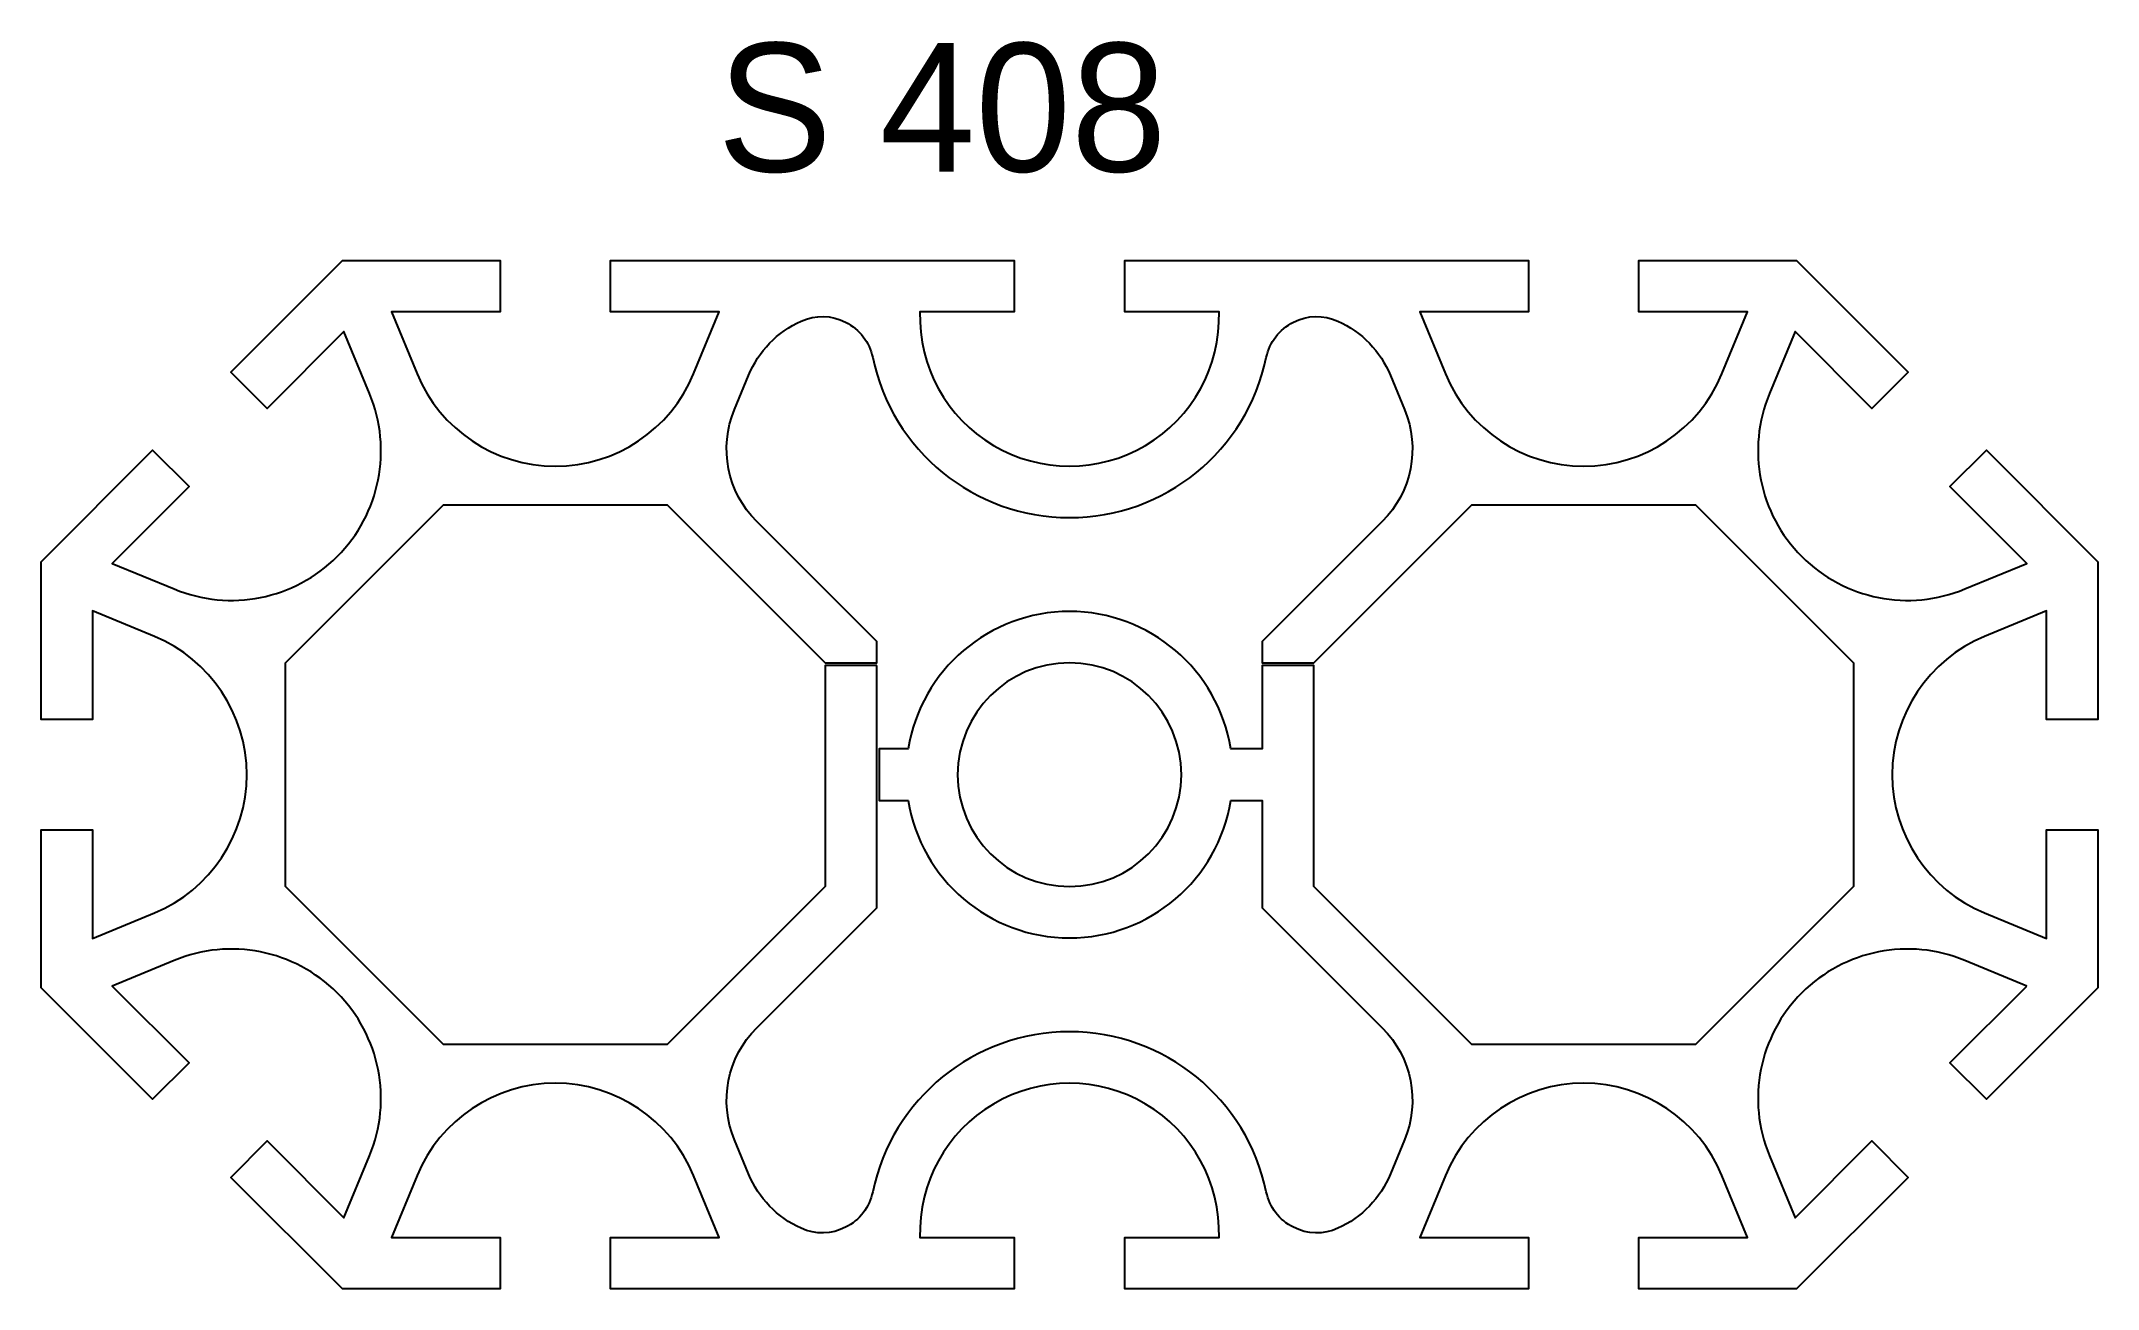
# Model space of a CAD drawing. Header units: millimetres. Extents: x -40 to 40, y -20 to 28.5.
import ezdxf

# ---------------------------------------------------------------- set-up
doc = ezdxf.new("R2010")
doc.units = ezdxf.units.MM
doc.header["$LTSCALE"] = 0.0125
doc.layers.add('Profil', color=7, linetype='Continuous')
doc.layers.add('Text_erfasst', color=3, linetype='Continuous')
doc.styles.add('gs25', font='gsimplex.shx', dxfattribs={"height": 25})

msp = doc.modelspace()

# ---------------------------------------------------------------- linework, layer by layer
at = {"layer": 'Profil', "color": 0}
for points in [[(37.235, -8.221), (34.827, -7.224, 0.668179), (27.224, -14.827), (28.221, -17.235), (31.208, -14.248), (32.622, -15.662), (28.284, -20), (22.15, -20), (22.15, -18), (26.373, -18), (25.376, -15.592, 0.668179), (14.624, -15.592), (13.627, -18), (17.85, -18), (17.85, -20), (2.15, -20), (2.15, -18), (5.816, -18, 1.031593), (-5.816, -18), (-2.15, -18), (-2.15, -20), (-17.85, -20), (-17.85, -18), (-13.627, -18), (-14.624, -15.592, 0.668179), (-25.376, -15.592), (-26.373, -18), (-22.15, -18), (-22.15, -20), (-28.284, -20), (-32.622, -15.662), (-31.208, -14.248), (-28.221, -17.235), (-27.224, -14.827, 0.668179), (-34.827, -7.224), (-37.235, -8.221), (-34.248, -11.208), (-35.662, -12.622), (-40, -8.284), (-40, -2.15), (-38, -2.15), (-38, -6.373), (-35.592, -5.376, 0.668179), (-35.592, 5.376), (-38, 6.373), (-38, 2.15), (-40, 2.15), (-40, 8.284), (-35.662, 12.622), (-34.248, 11.208), (-37.235, 8.221), (-34.827, 7.224, 0.668179), (-27.224, 14.827), (-28.221, 17.235), (-31.208, 14.248), (-32.622, 15.662), (-28.284, 20), (-22.15, 20), (-22.15, 18), (-26.373, 18), (-25.376, 15.592, 0.668179), (-14.624, 15.592), (-13.627, 18), (-17.85, 18), (-17.85, 20), (-2.15, 20), (-2.15, 18), (-5.816, 18, 1.031593), (5.816, 18), (2.15, 18), (2.15, 20), (17.85, 20), (17.85, 18), (13.627, 18), (14.624, 15.592, 0.668179), (25.376, 15.592), (26.373, 18), (22.15, 18), (22.15, 20), (28.284, 20), (32.622, 15.662), (31.208, 14.248), (28.221, 17.235), (27.224, 14.827, 0.668179), (34.827, 7.224), (37.235, 8.221), (34.248, 11.208), (35.662, 12.622), (40, 8.284), (40, 2.15), (38, 2.15), (38, 6.373), (35.592, 5.376, 0.668179), (35.592, -5.376), (38, -6.373), (38, -2.15), (40, -2.15), (40, -8.284), (35.662, -12.622), (34.248, -11.208)], [(-7.5, 4.249), (-9.5, 4.249), (-9.5, -4.349), (-15.651, -10.5), (-24.349, -10.5), (-30.5, -4.349), (-30.5, 4.349), (-24.349, 10.5), (-15.651, 10.5), (-9.5, 4.349), (-7.5, 4.349), (-7.5, 5.178), (-12.167, 9.845, -0.303347), (-13.034, 14.204), (-12.485, 15.531, -0.190511), (-10.439, 17.644, -0.480301), (-7.656, 16.229, 0.813621), (7.656, 16.229, -0.480301), (10.439, 17.644, -0.190511), (12.485, 15.531), (13.034, 14.204, -0.303347), (12.167, 9.845), (7.5, 5.178), (7.5, 4.349), (9.5, 4.349), (15.651, 10.5), (24.349, 10.5), (30.5, 4.349), (30.5, -4.349), (24.349, -10.5), (15.651, -10.5), (9.5, -4.349), (9.5, 4.249), (7.5, 4.249), (7.5, 1), (6.271, 1, 0.853165), (-6.271, 1), (-7.4, 1), (-7.4, -1), (-6.271, -1, 0.853165), (6.271, -1), (7.5, -1), (7.5, -5.178), (12.167, -9.845, -0.303347), (13.034, -14.204), (12.485, -15.531, -0.190511), (10.439, -17.644, -0.480301), (7.656, -16.229, 0.813621), (-7.656, -16.229, -0.480301), (-10.439, -17.644, -0.190511), (-12.485, -15.531), (-13.034, -14.204, -0.303347), (-12.167, -9.845), (-7.5, -5.178), (-7.5, -1), (-7.5, 1)]]:
    msp.add_lwpolyline(points, format="xyb", close=True, dxfattribs=at)
at = {"layer": 'Profil'}
msp.add_lwpolyline([(-4.35, 0, 1), (4.35, 0, 1), (-4.35, 0)], format="xyb", close=True, dxfattribs=at)

# ---------------------------------------------------------------- texts
at = {"layer": 'Text_erfasst', "style": 'gs25'}
msp.add_text('S 408', height=5, dxfattribs=at).set_placement((-13.697, 23.46))

doc.saveas('drawing.dxf')
